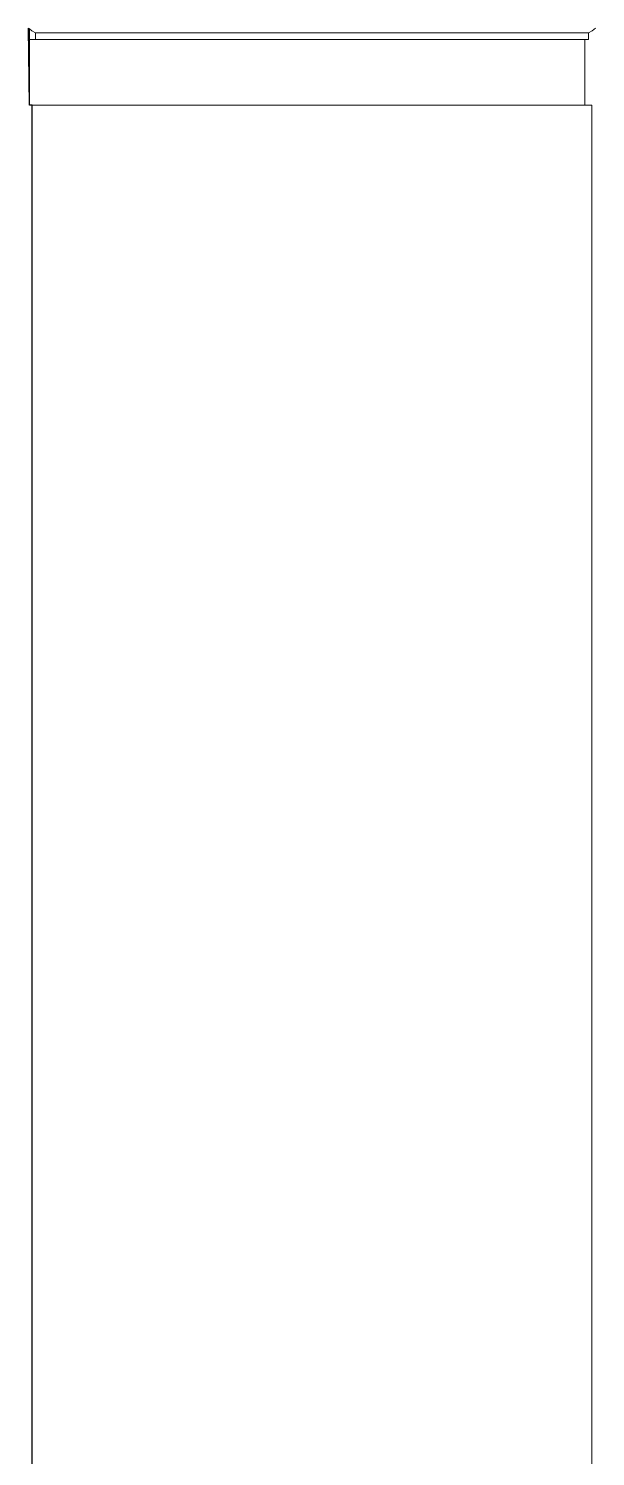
# Model space of a CAD drawing. Header units: millimetres. Extents: x -667 to -468, y -723 to -475.
# Drawn here: x -573.773 to -573.429, y -488.855 to -487.986 of the extents above; entities that cross this region are included whole.
import ezdxf

# ---------------------------------------------------------------- set-up
doc = ezdxf.new("R2010")
doc.units = ezdxf.units.MM
doc.layers.get('0').update_dxf_attribs({"lineweight": 9})
doc.layers.add('dinding', color=36, linetype='Continuous', lineweight=9)

msp = doc.modelspace()

# ---------------------------------------------------------------- linework, layer by layer
at = {"lineweight": 30}
msp.add_lwpolyline([(-573.77112, -493.44493), (-573.77112, -488.03293), (-573.77276, -488.03293), (-573.77332, -487.98611)], dxfattribs=at)
at = {"layer": 'dinding'}
for p, q in [((-573.77332, -487.98611), (-573.77276, -487.98657)), ((-573.77276, -487.98657), (-573.77136, -487.98773)), ((-573.77276, -487.98657), (-573.77276, -487.99293)), ((-573.77136, -487.98773), (-573.76912, -487.98893)), ((-573.76912, -487.98893), (-573.76912, -487.99293)), ((-573.43312, -487.98893), (-573.76912, -487.98893)), ((-573.43312, -487.98893), (-573.43087, -487.98773)), ((-573.43312, -487.99293), (-573.43312, -487.98893)), ((-573.43087, -487.98773), (-573.42891, -487.98611)), ((-573.76912, -487.99293), (-573.77276, -487.99293)), ((-573.77276, -487.99293), (-573.77276, -488.03293)), ((-573.43532, -487.99293), (-573.76912, -487.99293)), ((-573.43312, -487.99293), (-573.43532, -487.99293)), ((-573.43532, -487.99293), (-573.43532, -488.03293)), ((-573.77112, -488.03293), (-573.77276, -488.03293)), ((-573.77112, -491.04493), (-573.77112, -488.03293)), ((-573.43532, -488.03293), (-573.77112, -488.03293)), ((-573.43112, -488.03293), (-573.43532, -488.03293)), ((-573.43112, -490.24493), (-573.43112, -488.03293))]:
    msp.add_line(p, q, dxfattribs=at)

doc.saveas('drawing.dxf')
